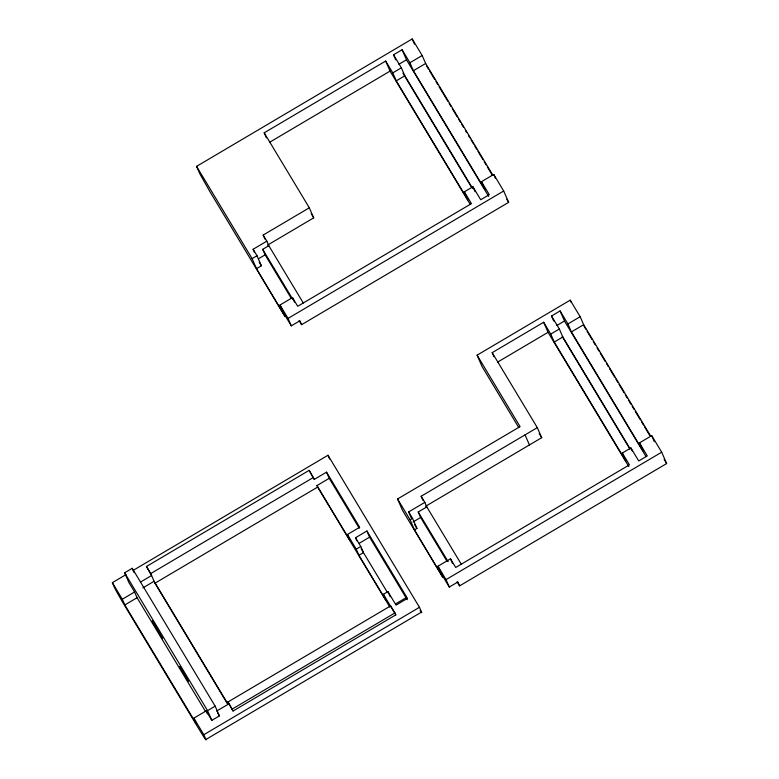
<?xml version="1.0" encoding="UTF-8"?>
<svg xmlns="http://www.w3.org/2000/svg" width="779" height="779" viewBox="0 0 779 779"><rect width="100%" height="100%" fill="white"/><g stroke="black" fill="none" stroke-linecap="round" stroke-linejoin="round"><path stroke-width="1.17" d="M196.581 166.355L252.104 258.628L256.495 268.687L284.958 316.362L209.658 191.186L199.843 173.814L196.581 166.355L412.218 38.95L422.179 55.504L425.665 63.479L492.864 175.178M395.722 59.827L393.522 54.803L402.1 49.739L409.92 62.739L413.415 70.723L484.966 189.657L481.48 181.682L493.73 174.438L503.682 190.991L508.648 202.345L301.59 324.687L299.117 320.558M266.399 137.844L264.198 132.82L385.663 61.054L392.772 72.875L396.258 80.86L467.809 199.794L464.323 191.809L472.902 186.746L480.721 199.755L489.3 194.682L481.48 181.682M398.867 64.297L406.492 59.798L402.1 49.739M269.641 142.255L390.055 71.113L385.663 61.054M392.772 72.875L401.351 67.812L393.522 54.803M409.92 62.739L422.179 55.504M396.258 80.86L404.837 75.787L401.351 67.812M413.415 70.723L425.665 63.479M264.918 239.085L263.166 235.063L309.312 207.798L264.198 132.82M254.431 252.289L253.107 249.27L266.837 241.159L263.166 235.063M267.557 245.122L313.703 217.857L309.312 207.798M291.278 298.357L265.103 254.84L262.689 249.329L268.813 245.706L266.837 241.159M252.104 258.628L257.002 255.736L253.107 249.27M258.453 258.764L265.103 254.84M256.495 268.687L261.393 265.795L257.002 255.736M301.59 324.687L299.886 320.792L291.317 325.856L283.254 312.467L280.002 305.008L292.495 297.617L297.705 306.283L471.441 203.631L464.323 191.809M291.317 325.856L288.055 318.397L503.682 190.991M518.804 427.603L482.055 366.529L477.099 355.166L570.209 300.158L580.17 316.702L583.656 324.687L650.855 436.386M553.713 321.036L551.513 316.011L560.091 310.938L567.92 323.947L571.406 331.922L642.957 450.866L639.471 442.881L651.721 435.646L661.683 452.19L666.639 463.554L459.581 585.886L457.107 581.767M493.954 356.685L492.192 352.663L543.654 322.253L550.763 334.074L554.249 342.059L625.8 461.002L622.314 453.018L630.893 447.944L638.722 460.954L647.291 455.89L639.471 442.881M205.52 711.49L137.075 597.727L134.572 591.982L128.876 582.526L124.63 572.789L132.226 568.3L215.16 706.154L219.405 715.891L211.81 720.38L206.123 710.925L193.874 718.16L196.376 723.905L124.825 604.962L122.313 599.226L112.361 582.673L125.964 574.629M133.297 570.306L327.998 455.267L419.462 607.308L421.546 612.08L205.909 739.485A18.511 0.575 59.4 0 1 198.509 728.326L125.536 607.026A18.511 0.575 59.4 0 1 114.445 587.444L112.361 582.673M140.337 582.166L151.574 575.525L146.452 566.489L309.156 470.36L314.278 479.397L326.528 472.162L359.674 527.256L347.424 534.491L350.112 540.655L316.975 485.56L329.225 478.325L326.528 472.162M556.868 325.505L564.483 320.997L560.091 310.938M497.615 362.108L548.046 332.312L543.654 322.253M550.763 334.074L559.341 329.011L551.513 316.011M567.92 323.947L580.17 316.702M227.819 704.362L154.933 583.218L150.727 573.578L313.431 477.449M554.249 342.059L562.827 336.995L559.341 329.011M571.406 331.922L583.656 324.687M122.313 599.226L134.572 591.982M142.849 587.911L154.086 581.27L228.179 704.44M154.933 583.218L317.637 487.089L316.975 485.56M124.825 604.962L137.075 597.727M397.553 498.988L410.095 519.836L414.486 529.895L442.949 577.56L402.519 510.352L397.553 498.988L520.07 426.6L477.099 355.166M422.909 500.284L421.157 496.262L537.306 427.642L492.192 352.663M356.86 540.811L355.516 537.724L366.909 530.996L407.446 598.379L396.053 605.117L387.942 591.631L383.404 594.309L386.102 600.473L358.934 555.31L356.237 549.146L347.424 534.491M411.293 517.957L408.654 511.92L424.828 502.367L421.157 496.262M359.236 543.275L369.597 537.15L366.909 530.996M425.548 506.321L541.697 437.701L537.306 427.642M446.825 561.007L420.641 517.49L418.235 511.978L426.814 506.905L424.828 502.367M356.237 549.146L360.774 546.469L355.516 537.724M410.095 519.836L412.539 518.386L408.654 511.92M413.045 521.979L420.641 517.49M358.934 555.31L363.472 552.632L360.774 546.469M414.486 529.895L416.94 528.444L412.539 518.386M459.581 585.886L457.886 581.991L449.308 587.064L441.255 573.665L437.993 566.206L450.486 558.825L455.696 567.482L629.432 464.839L622.314 453.018M211.81 720.38L207.555 710.643L215.16 706.154M227.965 701.976L390.668 605.848L394.934 612.937L395.79 614.884L233.087 711.013L227.965 701.976L233.087 711.013M395.683 603.852L406.044 597.736M449.308 587.064L446.046 579.595L661.683 452.19M232.23 709.075L394.934 612.937M205.909 739.485L203.825 734.714L419.462 607.308M216.533 711.11L228.812 703.924M583.948 326.089L585.827 329.215M587.074 331.299L592.089 339.625M593.345 341.708L595.224 344.834M597.104 347.96L598.983 351.086M600.229 353.169L605.244 361.495M606.5 363.579L608.38 366.705M609.626 368.788L614.641 377.114M615.897 379.198L617.776 382.323M619.023 384.407L624.037 392.733M625.294 394.817L627.173 397.942M628.429 400.026L630.932 404.194M632.188 406.278L634.067 409.403M635.313 411.478L640.328 419.813M641.584 421.897L643.464 425.022M644.71 427.106L649.725 435.432M664.136 459.386L666.639 463.554M426.58 65.923L428.46 69.049M429.706 71.132L434.721 79.468M435.977 81.552L437.856 84.668M439.103 86.751L447.876 101.338M449.132 103.412L451.012 106.538M452.268 108.622L457.273 116.957M458.529 119.041L460.408 122.157M461.665 124.241L463.544 127.367M465.423 130.492L466.67 132.576M468.549 135.702L469.805 137.786M471.061 139.86L473.564 144.027M474.82 146.111L476.699 149.237M477.946 151.321L482.961 159.646M484.217 161.73L486.096 164.856M487.342 166.94L492.357 175.275M506.769 199.22L508.648 202.345M564.483 320.997L646.044 456.562M406.492 59.798L488.676 196.396M562.827 336.995L630.026 448.694M562.185 336.489L629.938 449.113M404.837 75.787L472.658 188.518M402.938 73.207L471.314 186.863M548.046 332.312L628.819 466.572M390.055 71.113L470.195 204.322M539.195 433.533L541.697 437.701M311.201 213.689L313.703 217.857M426.814 506.905L461.304 564.239M268.813 245.706L303.304 303.031M262.689 249.329L292.612 299.058M418.235 511.978L448.149 561.708M259.173 262.095L261.393 265.795M414.71 524.754L416.94 528.444M437.993 566.206L446.046 579.595M280.002 305.008L288.055 318.397M369.597 537.15L407.213 599.684M329.225 478.325L359.236 528.22M361.125 548.747L387.543 592.663M314.278 479.397L309.156 470.36M383.404 594.309L390.892 606.753M391.516 607.795L395.79 614.884M317.637 487.089L389.899 607.201M146.452 566.489L150.727 573.578M217.682 713.019L219.405 715.891M124.63 572.789L207.555 710.643M193.874 718.16L203.825 734.714M651.721 435.646L654.341 441.625M570.209 300.158L571.114 302.223M630.893 447.944L632.197 450.944M493.73 174.438L495.473 178.43M412.218 38.95L414.477 44.111M472.902 186.746L475.083 191.731M525.046 434.877L529.447 444.936M450.486 558.825L452.472 563.363M292.495 297.617L294.481 302.164M387.942 591.631L390.182 596.763M327.998 455.267L329.663 459.084M206.123 710.925L207.38 713.798M132.226 568.3L134.115 572.633M421.546 612.08A18.511 0.575 59.4 0 1 421.225 612.128M420.757 611.466A18.511 0.575 59.4 0 1 420.144 610.561M152.285 621.038L162.577 638.644L152.285 621.038M179.793 666.834L188.265 681.304L179.793 666.834"/></g></svg>
